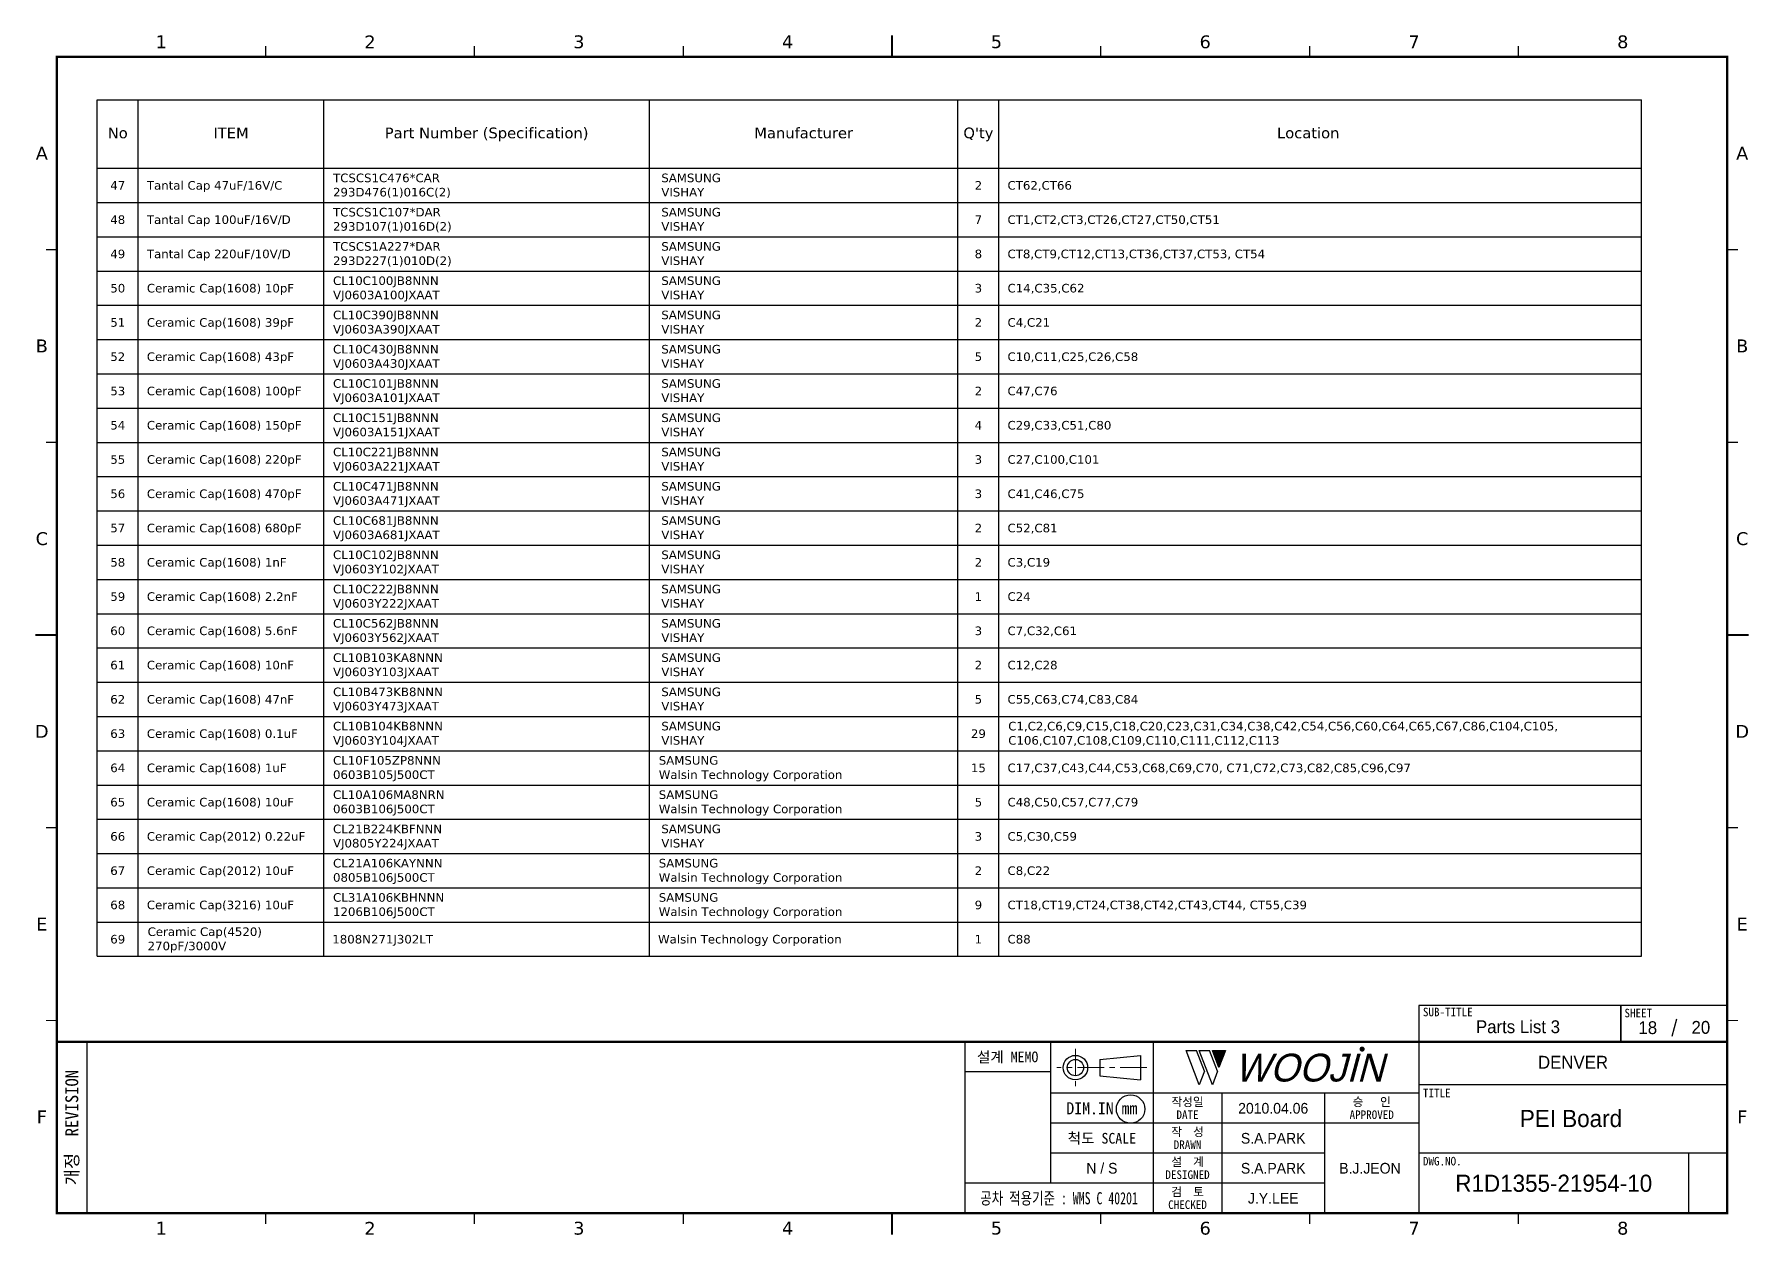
# Model space of a CAD drawing. Extents: x -695 to 953, y -753 to 181.
# Drawn here: x 24.3 to 424.8, y -753.5 to -473 of the extents above; entities that cross this region are included whole.
import ezdxf
from ezdxf.enums import TextEntityAlignment as Align

# ---------------------------------------------------------------- set-up
doc = ezdxf.new("R2010")
doc.units = 0
doc.header["$LTSCALE"] = 5
doc.header["$MEASUREMENT"] = 0
doc.linetypes.add('CENTER', pattern=[2, 1.25, -0.25, 0.25, -0.25])
doc.layers.get('0').update_dxf_attribs({"linetype": 'CONTINUOUS', "lineweight": 25})
doc.layers.add('2', color=2, linetype='CENTER', lineweight=13)
doc.layers.add('4', color=4, linetype='CONTINUOUS', lineweight=18)
for name, color, linetype in [('SHEET', 3, 'CONTINUOUS'), ('문자', 4, 'CONTINUOUS'), ('테두리', 3, 'CONTINUOUS')]:
    doc.layers.add(name, color=color, linetype=linetype)
doc.styles.add('MARK', font='ARLRDBD.TTF')
doc.styles.get("Standard").update_dxf_attribs({"font": 'verdana.ttf'})
doc.styles.add('굴림', font='')
doc.styles.add('굴림체', font='')
doc.styles.get('굴림').set_extended_font_data('Gulim')
doc.styles.get('굴림체').set_extended_font_data('GulimChe')

# ---------------------------------------------------------------- blocks, each defined once
blk = doc.blocks.new('B')
at = {"layer": '문자'}
blk.add_hatch(color=256, dxfattribs=at).paths.add_polyline_path([(13.79, 10), (15.31, 6), (16.84, 10)])
at = {"color": 4, "const_width": 0.6}
blk.add_lwpolyline([(48.46, 10.32, 1), (49.06, 10.32, 1)], format="xyb", close=True, dxfattribs=at)
at = {"layer": '문자'}
for p, q in [((10.73, 2), (7.68, 10)), ((7.68, 10), (10.09, 10)), ((11.94, 5.16), (10.09, 10)), ((10.73, 10), (13.15, 10)), ((13.79, 2), (10.73, 10)), ((14.99, 5.16), (13.15, 10)), ((13.79, 10), (16.84, 10)), ((15.31, 6), (13.79, 10)), ((16.84, 10), (15.31, 6)), ((11.94, 5.16), (10.73, 2)), ((14.99, 5.16), (13.79, 2))]:
    blk.add_line(p, q, dxfattribs=at)
at = {"layer": '문자', "style": 'MARK', "oblique": 15}
blk.add_text('WOOJIN', height=6.5, dxfattribs=at).set_placement((36.4, 6), align=Align.MIDDLE_CENTER)
blk = doc.blocks.new('C')
blk.add_line((15, 285), (15, 285))
at = {"layer": '2'}
for p, q in [((252.83, 53.35), (252.83, 44.65)), ((269.53, 49), (248.48, 49))]:
    blk.add_line(p, q, dxfattribs=at)
at = {"layer": 'SHEET'}
for p, q in [((393.14, 60.3), (392.07, 56.28)), ((22, 55), (22, 15)), ((227, 55), (227, 15)), ((247, 55), (247, 22)), ((271, 55), (271, 15)), ((271, 55), (271, 15)), ((333, 55), (333, 15)), ((247, 48), (227, 48)), ((405, 45), (333, 45)), ((333, 43), (247, 43)), ((287, 43), (287, 15)), ((311, 43), (311, 15)), ((333, 36), (247, 36)), ((311, 29), (247, 29)), ((405, 29), (333, 29)), ((396, 29), (396, 15)), ((311, 22), (227, 22))]:
    blk.add_line(p, q, dxfattribs=at)
at = {"layer": 'SHEET', "color": 4}
for p, q in [((258.53, 50.9), (268.03, 51.85)), ((258.53, 50.9), (258.53, 47.1)), ((268.03, 51.85), (268.03, 46.15)), ((258.53, 47.1), (268.03, 46.15))]:
    blk.add_line(p, q, dxfattribs=at)
at = {"layer": 'SHEET'}
for points in [[(333, 55), (380.19, 55), (380.19, 63.49), (333, 63.49)], [(380.19, 55), (405, 55), (405, 63.49), (380.19, 63.49)]]:
    blk.add_lwpolyline(points, close=True, dxfattribs=at)
at = {"layer": 'SHEET', "color": 4}
for radius in [2.85, 1.9]:
    blk.add_circle((252.83, 49), radius, dxfattribs=at)
at = {"layer": 'SHEET'}
blk.add_circle((265.7, 39.32), 3.32, dxfattribs=at)
at = {"layer": '테두리'}
blk.add_line((405, 285), (405, 15), dxfattribs=at)
for points, const_width in [([(210, 290), (210, 285)], 0.5), ([(15, 285), (15, 15), (405, 15), (405, 285), (15, 285)], 0.5), ([(63.75, 287.5), (63.75, 285)], 0.3), ([(112.5, 287.5), (112.5, 285)], 0.3), ([(161.25, 287.5), (161.25, 285)], 0.3), ([(258.75, 287.5), (258.75, 285)], 0.3), ([(307.5, 287.5), (307.5, 285)], 0.3), ([(356.25, 287.5), (356.25, 285)], 0.3), ([(12.5, 240), (15, 240)], 0.3), ([(407.5, 240), (405, 240)], 0.3), ([(12.5, 195), (15, 195)], 0.3), ([(407.5, 195), (405, 195)], 0.3), ([(10, 150), (15, 150)], 0.5), ([(410, 150), (405, 150)], 0.5), ([(12.5, 105), (15, 105)], 0.3), ([(407.5, 105), (405, 105)], 0.3), ([(12.5, 60), (15, 60)], 0.3), ([(407.5, 60), (405, 60)], 0.3), ([(15, 55), (405, 55)], 0.5), ([(63.75, 12.5), (63.75, 15)], 0.3), ([(112.5, 12.5), (112.5, 15)], 0.3), ([(161.25, 12.5), (161.25, 15)], 0.3), ([(210, 10), (210, 15)], 0.5), ([(258.75, 12.5), (258.75, 15)], 0.3), ([(307.5, 12.5), (307.5, 15)], 0.3), ([(356.25, 12.5), (356.25, 15)], 0.3)]:
    blk.add_lwpolyline(points, dxfattribs=dict(at, const_width=const_width))
blk.add_blockref('B', (271, 43))
at = {"layer": '문자'}
for s, p in [('1', (39.38, 288.5)), ('2', (88.12, 288.5)), ('3', (136.88, 288.5)), ('4', (185.62, 288.5)), ('5', (234.38, 288.5)), ('6', (283.12, 288.5)), ('7', (331.88, 288.5)), ('8', (380.62, 288.5)), ('A', (11.5, 262.5)), ('A', (408.5, 262.5)), ('B', (11.5, 217.5)), ('B', (408.5, 217.5)), ('C', (11.5, 172.5)), ('C', (408.5, 172.5)), ('D', (11.5, 127.5)), ('D', (408.5, 127.5)), ('E', (11.5, 82.5)), ('E', (408.5, 82.5)), ('F', (11.5, 37.5)), ('F', (408.5, 37.5)), ('1', (39.38, 11.5)), ('2', (88.12, 11.5)), ('3', (136.88, 11.5)), ('4', (185.62, 11.5)), ('5', (234.38, 11.5)), ('6', (283.12, 11.5)), ('7', (331.88, 11.5)), ('8', (380.62, 11.5))]:
    blk.add_text(s, height=3, dxfattribs=at).set_placement(p, align=Align.MIDDLE)
at = {"layer": '문자', "style": '굴림체'}
for s, height, p in [('SUB-TITLE', 2, (339.77, 61.98)), ('SHEET', 2, (384.24, 61.74)), ('설계 MEMO', 2.5, (237, 51.5)), ('DIM.IN mm', 2.85, (259, 39.5)), ('작성일', 2, (279, 41)), ('승   인', 2, (322, 41)), ('DATE', 2, (279, 38)), ('APPROVED', 2, (322, 38)), ('척도 SCALE', 2.5, (259, 32.5)), ('작  성', 2, (279, 34)), ('설  계', 2, (279, 27)), ('DRAWN', 2, (279, 31)), ('DESIGNED', 2, (279, 24)), ('검  토', 2, (279, 20)), ('CHECKED', 2, (279, 17))]:
    blk.add_text(s, height=height, dxfattribs=at).set_placement(p, align=Align.MIDDLE_CENTER)
blk.add_text('개정  REVISION', height=3, rotation=90, dxfattribs=at).set_placement((18.5, 35), align=Align.MIDDLE_CENTER)
for s, p in [('TITLE', (333.95, 42.05)), ('DWG.NO.', (333.95, 26.15))]:
    blk.add_text(s, height=2, dxfattribs=at).set_placement(p)
at = {"layer": '문자', "style": '굴림체', "width": 0.75}
blk.add_text('공차 적용기준 : WMS C 40201', height=2.85, dxfattribs=at).set_placement((249, 18.5), align=Align.MIDDLE_CENTER)

msp = doc.modelspace()

# ---------------------------------------------------------------- linework, layer by layer
for p, q in [((39, -488.27), (399.54, -488.27)), ((39, -688.27), (39, -488.27)), ((48.6, -688.27), (48.6, -488.27)), ((91.89, -688.27), (91.89, -488.27)), ((167.94, -688.27), (167.94, -488.27)), ((239.94, -688.27), (239.94, -488.27)), ((249.54, -688.27), (249.54, -488.27)), ((399.54, -688.27), (399.54, -488.27)), ((39, -504.27), (399.54, -504.27)), ((39, -512.27), (399.54, -512.27)), ((39, -520.27), (399.54, -520.27)), ((39, -528.27), (399.54, -528.27)), ((39, -536.27), (399.54, -536.27)), ((39, -544.27), (399.54, -544.27)), ((39, -552.27), (399.54, -552.27)), ((39, -560.27), (399.54, -560.27)), ((39, -568.27), (399.54, -568.27)), ((39, -576.27), (399.54, -576.27)), ((39, -584.27), (399.54, -584.27)), ((39, -592.27), (399.54, -592.27)), ((39, -600.27), (399.54, -600.27)), ((39, -608.27), (399.54, -608.27)), ((39, -616.27), (399.54, -616.27)), ((39, -624.27), (399.54, -624.27)), ((39, -632.27), (399.54, -632.27)), ((39, -640.27), (399.54, -640.27)), ((39, -648.27), (399.54, -648.27)), ((39, -656.27), (399.54, -656.27)), ((39, -664.27), (399.54, -664.27)), ((39, -672.27), (399.54, -672.27)), ((39, -680.27), (399.54, -680.27)), ((39, -688.27), (399.54, -688.27))]:
    msp.add_line(p, q)

# ---------------------------------------------------------------- block references
msp.add_blockref('C', (14.57, -763.25))

# ---------------------------------------------------------------- texts
for s, height, p in [('No', 2.5, (43.8, -497.27)), ('ITEM', 2.5, (70.25, -497.27)), ('Part Number^J(Specification)', 2.5, (129.92, -497.27)), ('Manufacturer', 2.5, (203.94, -497.27)), ("Q'ty", 2.5, (244.74, -497.27)), ('Location', 2.5, (321.75, -497.27)), ('47', 2, (43.8, -509.27)), ('2', 2, (244.74, -509.27)), ('48', 2, (43.8, -517.27)), ('7', 2, (244.74, -517.27)), ('49', 2, (43.8, -525.27)), ('8', 2, (244.74, -525.27)), ('50', 2, (43.8, -533.27)), ('3', 2, (244.74, -533.27)), ('51', 2, (43.8, -541.27)), ('2', 2, (244.74, -541.27)), ('52', 2, (43.8, -549.27)), ('5', 2, (244.74, -549.27)), ('53', 2, (43.8, -557.27)), ('2', 2, (244.74, -557.27)), ('54', 2, (43.8, -565.27)), ('4', 2, (244.74, -565.27)), ('55', 2, (43.8, -573.27)), ('3', 2, (244.74, -573.27)), ('56', 2, (43.8, -581.27)), ('3', 2, (244.74, -581.27)), ('57', 2, (43.8, -589.27)), ('2', 2, (244.74, -589.27)), ('58', 2, (43.8, -597.27)), ('2', 2, (244.74, -597.27)), ('59', 2, (43.8, -605.27)), ('1', 2, (244.74, -605.27)), ('60', 2, (43.8, -613.27)), ('3', 2, (244.74, -613.27)), ('61', 2, (43.8, -621.27)), ('2', 2, (244.74, -621.27)), ('62', 2, (43.8, -629.27)), ('5', 2, (244.74, -629.27)), ('63', 2, (43.8, -637.27)), ('29', 2, (244.74, -637.27)), ('64', 2, (43.8, -645.27)), ('15', 2, (244.74, -645.27)), ('65', 2, (43.8, -653.27)), ('5', 2, (244.74, -653.27)), ('66', 2, (43.8, -661.27)), ('3', 2, (244.74, -661.27)), ('67', 2, (43.8, -669.27)), ('2', 2, (244.74, -669.27)), ('68', 2, (43.8, -677.27)), ('9', 2, (244.74, -677.27)), ('69', 2, (43.8, -685.27)), ('1', 2, (244.74, -685.27))]:
    msp.add_text(s, height=height).set_placement(p, align=Align.CENTER)
for s, p in [('Tantal Cap 47uF/16V/C', (50.6, -509.27)), ('CT62,CT66', (251.54, -509.27)), ('Tantal Cap 100uF/16V/D', (50.6, -517.27)), ('CT1,CT2,CT3,CT26,CT27,CT50,CT51', (251.54, -517.27)), ('Tantal Cap 220uF/10V/D', (50.6, -525.27)), ('CT8,CT9,CT12,CT13,CT36,CT37,CT53,^JCT54', (251.54, -525.27)), ('Ceramic Cap(1608)^J10pF', (50.6, -533.27)), ('C14,C35,C62', (251.54, -533.27)), ('Ceramic Cap(1608)^J39pF', (50.6, -541.27)), ('C4,C21', (251.54, -541.27)), ('Ceramic Cap(1608)^J43pF', (50.6, -549.27)), ('C10,C11,C25,C26,C58', (251.54, -549.27)), ('Ceramic Cap(1608)^J100pF', (50.6, -557.27)), ('C47,C76', (251.54, -557.27)), ('Ceramic Cap(1608)^J150pF', (50.6, -565.27)), ('C29,C33,C51,C80', (251.54, -565.27)), ('Ceramic Cap(1608)^J220pF', (50.6, -573.27)), ('C27,C100,C101', (251.54, -573.27)), ('Ceramic Cap(1608)^J470pF', (50.6, -581.27)), ('C41,C46,C75', (251.54, -581.27)), ('Ceramic Cap(1608)^J680pF', (50.6, -589.27)), ('C52,C81', (251.54, -589.27)), ('Ceramic Cap(1608)^J1nF', (50.6, -597.27)), ('C3,C19', (251.54, -597.27)), ('Ceramic Cap(1608)^J2.2nF', (50.6, -605.27)), ('C24', (251.54, -605.27)), ('Ceramic Cap(1608)^J5.6nF', (50.6, -613.27)), ('C7,C32,C61', (251.54, -613.27)), ('Ceramic Cap(1608)^J10nF', (50.6, -621.27)), ('C12,C28', (251.54, -621.27)), ('Ceramic Cap(1608)^J47nF', (50.6, -629.27)), ('C55,C63,C74,C83,C84', (251.54, -629.27)), ('Ceramic Cap(1608)^J0.1uF', (50.6, -637.27)), ('Ceramic Cap(1608)^J1uF', (50.6, -645.27)), ('C17,C37,C43,C44,C53,C68,C69,C70,^JC71,C72,C73,C82,C85,C96,C97', (251.54, -645.27)), ('Ceramic Cap(1608)^J10uF', (50.6, -653.27)), ('C48,C50,C57,C77,C79', (251.54, -653.27)), ('Ceramic Cap(2012)^J0.22uF', (50.6, -661.27)), ('C5,C30,C59', (251.54, -661.27)), ('Ceramic Cap(2012)^J10uF', (50.6, -669.27)), ('C8,C22', (251.54, -669.27)), ('Ceramic Cap(3216)^J10uF', (50.6, -677.27)), ('CT18,CT19,CT24,CT38,CT42,CT43,CT44,^JCT55,C39', (251.54, -677.27)), ('1808N271J302LT', (93.89, -685.27)), ('Walsin Technology Corporation', (169.94, -685.27)), ('C88', (251.54, -685.27))]:
    msp.add_text(s, height=2).set_placement(p)
at = {"color": 4, "style": '굴림'}
for s, p in [('2010.04.06', (313.57, -723.75)), ('S.A.PARK', (313.57, -730.75)), ('S.A.PARK', (313.57, -737.75)), ('B.J.JEON', (336.16, -737.75)), ('J.Y.LEE', (313.57, -744.75))]:
    msp.add_text(s, height=2.5, dxfattribs=at).set_placement(p, align=Align.MIDDLE_CENTER)
at = {"char_height": 2, "attachment_point": 1}
for s, insert, width in [('TCSCS1C476*CAR^J293D476(1)016C(2)', (94.06, -505.52), 56.3694), ('SAMSUNG^JVISHAY', (170.71, -505.52), 27.3768), ('TCSCS1C107*DAR^J293D107(1)016D(2)', (94.06, -513.52), 56.767), ('SAMSUNG^JVISHAY', (170.71, -513.52), 27.3768), ('TCSCS1A227*DAR^J293D227(1)010D(2)', (94.06, -521.52), 56.7267), ('SAMSUNG^JVISHAY', (170.71, -521.52), 27.3768), ('CL10C100JB8NNN^JVJ0603A100JXAAT', (94.06, -529.52), 53.6817), ('SAMSUNG^JVISHAY', (170.71, -529.52), 27.3768), ('CL10C390JB8NNN^JVJ0603A390JXAAT', (94.06, -537.52), 53.6817), ('SAMSUNG^JVISHAY', (170.71, -537.52), 27.3768), ('CL10C430JB8NNN^JVJ0603A430JXAAT', (94.06, -545.52), 53.6817), ('SAMSUNG^JVISHAY', (170.71, -545.52), 27.3768), ('CL10C101JB8NNN^JVJ0603A101JXAAT', (94.06, -553.52), 53.6817), ('SAMSUNG^JVISHAY', (170.71, -553.52), 27.3768), ('CL10C151JB8NNN^JVJ0603A151JXAAT', (94.06, -561.52), 53.6817), ('SAMSUNG^JVISHAY', (170.71, -561.52), 27.3768), ('CL10C221JB8NNN^JVJ0603A221JXAAT', (94.06, -569.52), 53.6817), ('SAMSUNG^JVISHAY', (170.71, -569.52), 27.3768), ('CL10C471JB8NNN^JVJ0603A471JXAAT', (94.06, -577.52), 53.6817), ('SAMSUNG^JVISHAY', (170.71, -577.52), 27.3768), ('CL10C681JB8NNN^JVJ0603A681JXAAT', (94.06, -585.52), 53.6817), ('SAMSUNG^JVISHAY', (170.71, -585.52), 27.3768), ('CL10C102JB8NNN^JVJ0603Y102JXAAT', (94.06, -593.52), 53.4936), ('SAMSUNG^JVISHAY', (170.71, -593.52), 27.3768), ('CL10C222JB8NNN^JVJ0603Y222JXAAT', (94.06, -601.52), 53.4936), ('SAMSUNG^JVISHAY', (170.71, -601.52), 27.3768), ('CL10C562JB8NNN^JVJ0603Y562JXAAT', (94.06, -609.52), 53.4936), ('SAMSUNG^JVISHAY', (170.71, -609.52), 27.3768), ('CL10B103KA8NNN^JVJ0603Y103JXAAT', (94.06, -617.52), 54.1088), ('SAMSUNG^JVISHAY', (170.71, -617.52), 27.3768), ('CL10B473KB8NNN^JVJ0603Y473JXAAT', (94.06, -625.52), 54.1142), ('SAMSUNG^JVISHAY', (170.71, -625.52), 27.3768), ('CL10B104KB8NNN^JVJ0603Y104JXAAT', (94.06, -633.52), 54.1142), ('SAMSUNG^JVISHAY', (170.71, -633.52), 27.3768), ('C1,C2,C6,C9,C15,C18,C20,C23,C31,C34,C38,C42,C54,C56,C60,C64,C65,C67,C86,C104,C105,\\PC106,C107,C108,C109,C110,C111,C112,C113', (251.71, -633.52), 198.1007), ('CL10F105ZP8NNN^J0603B105J500CT', (94.06, -641.52), 52.1451), ('SAMSUNG^JWalsin Technology Corporation', (170.11, -641.52), 59.4856), ('CL10A106MA8NRN^J0603B106J500CT', (94.06, -649.52), 52.955), ('SAMSUNG^JWalsin Technology Corporation', (170.11, -649.52), 59.4856), ('CL21B224KBFNNN^JVJ0805Y224JXAAT', (94.06, -657.52), 53.9463), ('SAMSUNG^JVISHAY', (170.71, -657.52), 27.3768), ('CL21A106KAYNNN^J0805B106J500CT', (94.06, -665.52), 52.6313), ('SAMSUNG^JWalsin Technology Corporation', (170.11, -665.52), 59.4856), ('CL31A106KBHNNN^J1206B106J500CT', (94.06, -673.52), 53.0114), ('SAMSUNG^JWalsin Technology Corporation', (170.11, -673.52), 59.4856), ('Ceramic Cap(4520)^J270pF/3000V', (50.77, -681.52), 48.2901)]:
    msp.add_mtext(s, dxfattribs=dict(at, insert=insert, width=width))
at = {"layer": '4', "style": '굴림'}
for s, p in [('Parts List 3', (370.72, -704.71)), ('18', (401.03, -704.92)), ('20', (413.42, -704.86)), ('DENVER', (383.57, -713))]:
    msp.add_text(s, height=3, dxfattribs=at).set_placement(p, align=Align.MIDDLE_CENTER)
at = {"layer": '문자', "style": '굴림'}
for s, height, p in [('PEI Board', 4, (383.09, -726.13)), ('N / S', 2.5, (273.57, -737.75)), ('R1D1355-21954-10', 4, (379.07, -741.25))]:
    msp.add_text(s, height=height, dxfattribs=at).set_placement(p, align=Align.MIDDLE_CENTER)

doc.saveas('drawing.dxf')
